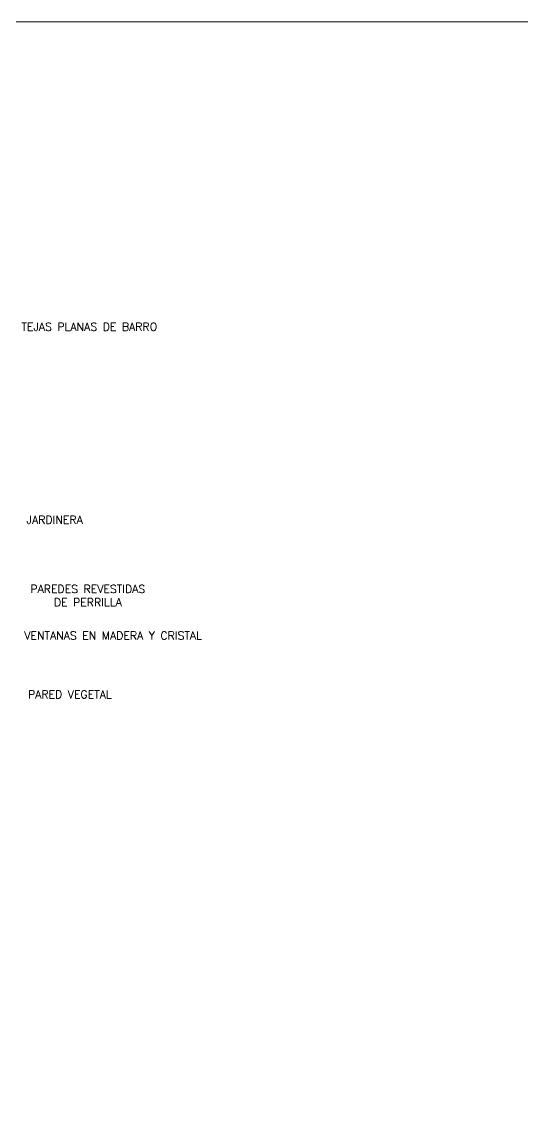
# Model space of a CAD drawing. Header units: metres. Extents: x -44 to 358, y -286 to 66.
# Drawn here: x 214.32 to 223.7, y 19.86 to 40.26 of the extents above; entities that cross this region are included whole.
import ezdxf

# ---------------------------------------------------------------- set-up
doc = ezdxf.new("R2010")
doc.units = ezdxf.units.M
doc.header["$LTSCALE"] = 0.3
doc.layers.add('TEXTOS', color=4, linetype='Continuous')

msp = doc.modelspace()

# ---------------------------------------------------------------- linework, layer by layer
at = {"layer": 'DEFPOINTS', "lineweight": 13}
msp.add_lwpolyline([(169.2639026, 40.2572653), (225.5619882, 40.2572653), (225.5619882, -0.5317386), (169.2639026, -0.5317386)], close=True, dxfattribs=at)

# ---------------------------------------------------------------- texts
at = {"layer": 'TEXTOS', "char_height": 0.15, "width": 4.239917131}
for s, insert, attachment_point in [('{\\Fromans|c0;TEJAS PLANAS DE BARRO}', (214.3135214, 34.4680506, 0.0000005), 7), ('\\pxqc;{\\Fromans|c0;JARDINERA }', (217.0566116, 30.8520469, 0.0000005), 9), ('\\pxqc;{\\Fromans|c0;PAREDES REVESTIDAS \\PDE PERRILLA }', (217.6786548, 29.3047235, 0.0000005), 9), ('{\\Fromans|c0;VENTANAS EN MADERA Y CRISTAL}', (214.3671194, 28.6813475, 0.0000005), 7), ('\\pxqc;{\\Fromans|c0;PARED VEGETAL}', (217.3417972, 27.5803424, 0.0000005), 9)]:
    msp.add_mtext(s, dxfattribs=dict(at, insert=insert, attachment_point=attachment_point))

doc.saveas('drawing.dxf')
